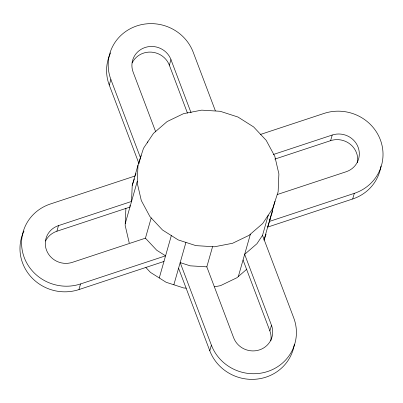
<?xml version="1.0" encoding="UTF-8"?>
<svg xmlns="http://www.w3.org/2000/svg" width="403" height="403" viewBox="0 0 403 403"><rect width="100%" height="100%" fill="white"/><g stroke="black" fill="none" stroke-linecap="round" stroke-linejoin="round"><path stroke-width="0.6" d="M125.892 208.17L125.162 225.388L129.232 242.918M129.962 206.467L130.013 205.233M137.987 165.18L137.232 183.012L141.302 200.543L149.921 216.562L162.5 229.987L178.186 239.906L195.908 245.629L214.461 246.782L232.576 243.276L249.019 235.352L262.67 223.549L272.604 208.678L278.135 191.747L278.891 173.91L274.826 156.384L266.207 140.36L253.623 126.935L237.936 117.021L220.214 111.293L201.666 110.145L183.551 113.651L167.104 121.575L153.452 133.373L143.523 148.244L137.987 165.18L132.219 185.43L131.539 201.455L58.485 225.615A20.215 19.334 15.9 0 0 46.516 250.233A20.215 19.334 15.9 0 0 72.379 262.343L145.428 238.183L151.201 217.927M272.438 210.709L272.383 211.943L269.264 221.479L354.287 193.359A43.998 42.078 15.9 0 0 380.341 139.776A43.998 42.078 15.9 0 0 324.052 113.424L260.439 134.466M45.544 241.044A20.215 19.334 15.9 0 1 56.883 231.241L58.485 225.615M138.934 163.537L109.268 85.093L110.87 79.467A43.998 42.078 15.9 0 1 136.924 25.883A43.998 42.078 15.9 0 1 193.213 52.234L215.353 110.775M24.029 230.974A43.998 42.078 15.9 0 0 31.58 277.481A43.998 42.078 15.9 0 0 78.948 289.576L80.55 283.949L165.568 255.829L156.732 250.243L145.428 238.183M135.504 175.295L136.018 173.512M138.728 163.981L141.105 155.639M187.476 113.142L169.356 65.221L170.958 59.594A20.215 19.334 15.9 0 0 145.095 47.489A20.215 19.334 15.9 0 0 133.126 72.107L155.739 131.892M147.518 142.944L147.861 141.75M125.237 223.579L137.307 181.204M159.266 277.949L171.34 235.574M173.854 284.78L185.929 242.405M268.267 215.172L262.514 235.367L256.918 243.744L244.656 254.348L271.476 325.266A20.215 19.334 15.9 0 1 259.507 349.885A20.215 19.334 15.9 0 1 233.644 337.779L206.825 266.857L212.577 246.661M294.366 344.142A43.998 42.078 15.9 0 1 255.532 379.233A43.998 42.078 15.9 0 1 209.787 350.766L211.394 345.139L180.176 262.6L190.156 265.824L206.825 266.857M238.334 276.529L250.409 234.153M263.96 240.112L275.017 201.283M270.811 340.913A20.215 19.334 15.9 0 0 269.874 330.893L271.476 325.266M274.796 159.12L330.621 140.657L332.223 135.03A20.215 19.334 15.9 0 1 358.086 147.135A20.215 19.334 15.9 0 1 346.117 171.759L277.224 194.543M270.196 219.358L267.663 227.106L352.685 198.986L354.287 193.359M132.219 185.43L134.36 178.872M264.116 240.082L266.066 234.123M246.827 269.189L236.949 277.727L220.506 285.651L214.467 286.82M135.337 175.894L50.315 204.014A43.998 42.078 15.9 0 0 24.261 257.593A43.998 42.078 15.9 0 0 80.55 283.949M273.425 154.475L332.223 135.03M56.883 231.241L129.937 207.082M78.948 289.576L163.966 261.456M186.307 288.16L183.839 288.004L166.117 282.281L150.43 272.368L145.826 267.451M262.514 235.367L293.732 317.907A43.998 42.078 15.9 0 1 267.678 371.49A43.998 42.078 15.9 0 1 211.394 345.139M170.958 59.594L191.072 112.775M243.049 259.975L269.874 330.893M110.87 79.467L140.541 157.905M178.569 268.227L209.787 350.766M380.976 166.016A43.998 42.078 15.9 0 1 352.685 198.986M330.621 140.657A20.215 19.334 15.9 0 1 357.421 162.787M109.268 85.093A43.998 42.078 15.9 0 1 110.639 52.843M132.154 62.918A20.215 19.334 15.9 0 1 151.261 52.118A20.215 19.334 15.9 0 1 169.356 65.221"/></g></svg>
